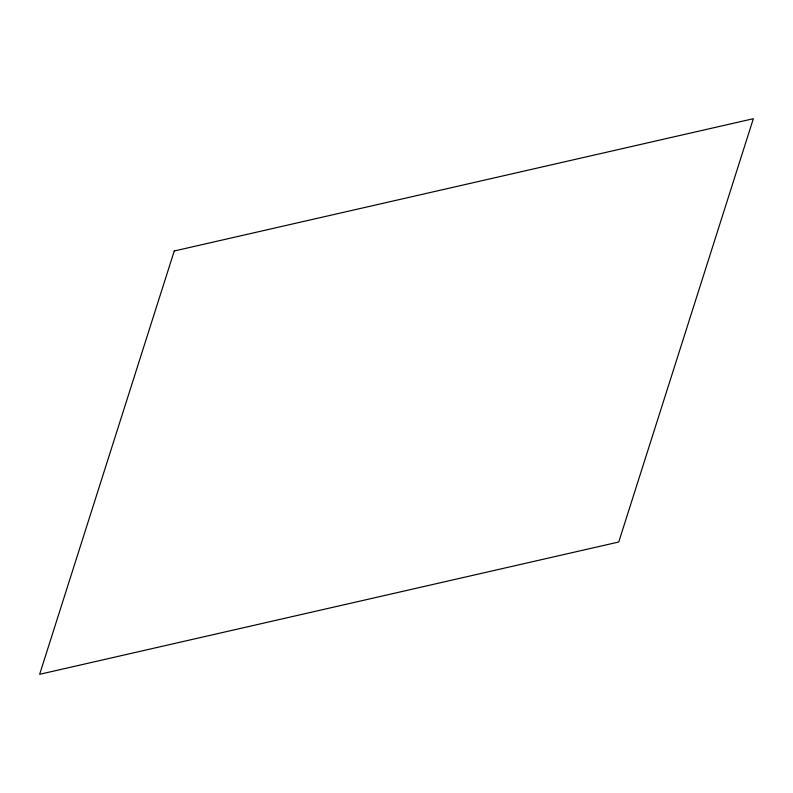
<?xml version="1.0" encoding="UTF-8"?>
<svg xmlns="http://www.w3.org/2000/svg" width="793" height="793" viewBox="0 0 793 793"><rect width="100%" height="100%" fill="white"/><g stroke="black" fill="none" stroke-linecap="round" stroke-linejoin="round"><path stroke-width="1.19" d="M174.252 250.994L39.65 674.298L618.748 542.006L753.35 118.702L174.252 250.994"/></g></svg>
